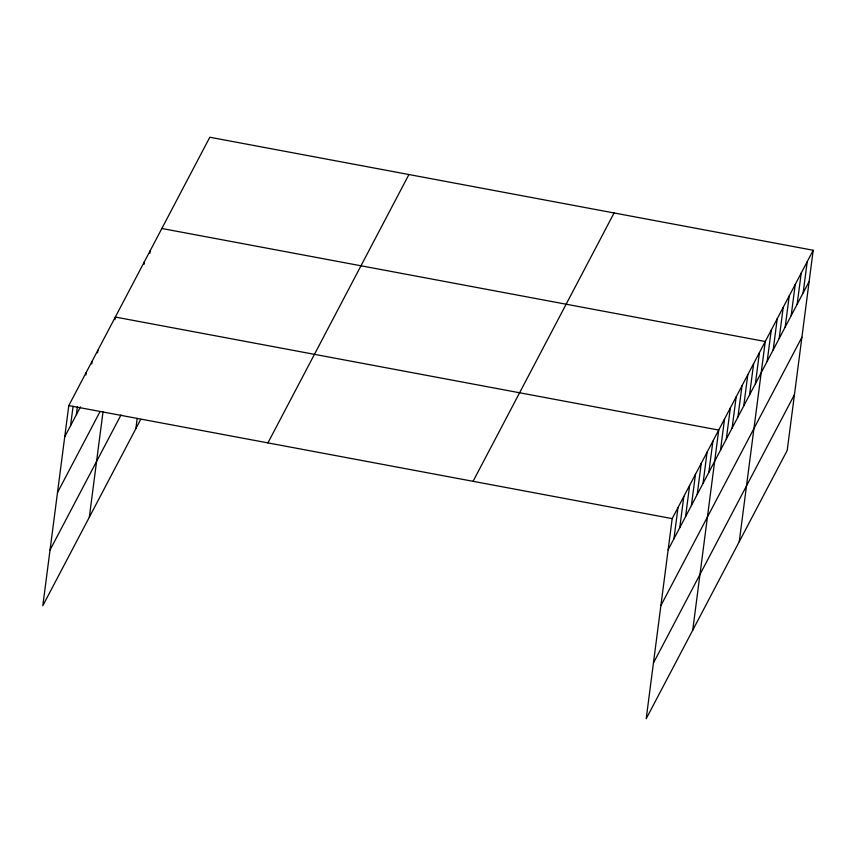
<?xml version="1.0" encoding="UTF-8"?>
<svg xmlns="http://www.w3.org/2000/svg" width="856" height="856" viewBox="0 0 856 856"><rect width="100%" height="100%" fill="white"/><g stroke="black" fill="none" stroke-linecap="round" stroke-linejoin="round"><path stroke-width="1.28" d="M813.2 250.262L672.185 518.618L646.194 718.762L787.21 450.406L813.2 250.262L209.806 137.238L68.79 405.594L42.8 605.738L140.662 419.494M70.556 425.732L73.092 406.236M76.377 414.668L77.382 406.868M85.91 374.992L86.242 372.392M91.72 363.918L92.063 361.318M97.541 352.854L97.873 350.254M89.334 517.174L103.02 411.822M114.993 319.641L115.325 317.041L718.719 430.065L692.729 630.198M144.076 264.29L144.407 261.69M149.886 253.226L150.228 250.626M135.869 428.621L137.185 418.488M673.95 538.766L678.005 507.555M679.771 527.692L683.816 496.48M685.581 516.617L689.636 485.416M691.402 505.554L695.457 474.342M697.212 494.479L701.267 463.278M703.033 483.415L707.088 452.203M708.854 472.341L712.909 441.14M720.485 450.203L724.54 418.991M726.305 439.139L730.35 407.927M732.115 428.064L736.171 396.852M737.936 417L741.992 385.789M743.746 405.926L747.802 374.714M749.567 394.851L753.622 363.65M755.388 383.788L759.443 352.576M739.263 541.645L765.253 341.512L161.859 228.488M767.19 361.307L771.245 330.106M773.193 349.911L777.237 318.7M779.185 338.505L783.229 307.293M785.177 327.099L789.232 295.887M791.169 315.693L795.224 284.481M797.161 304.287L801.216 273.075M803.153 292.88L807.208 261.669M64.735 436.806L80.443 406.921M57.502 492.553L99.959 411.747M50.044 549.991L121.006 414.935M267.917 442.894L408.922 174.538M473.068 481.329L614.084 212.973M668.129 549.83L809.145 281.474M660.896 605.577L801.912 337.221M653.438 663.015L794.443 394.659M68.79 405.594L672.185 518.618"/></g></svg>
